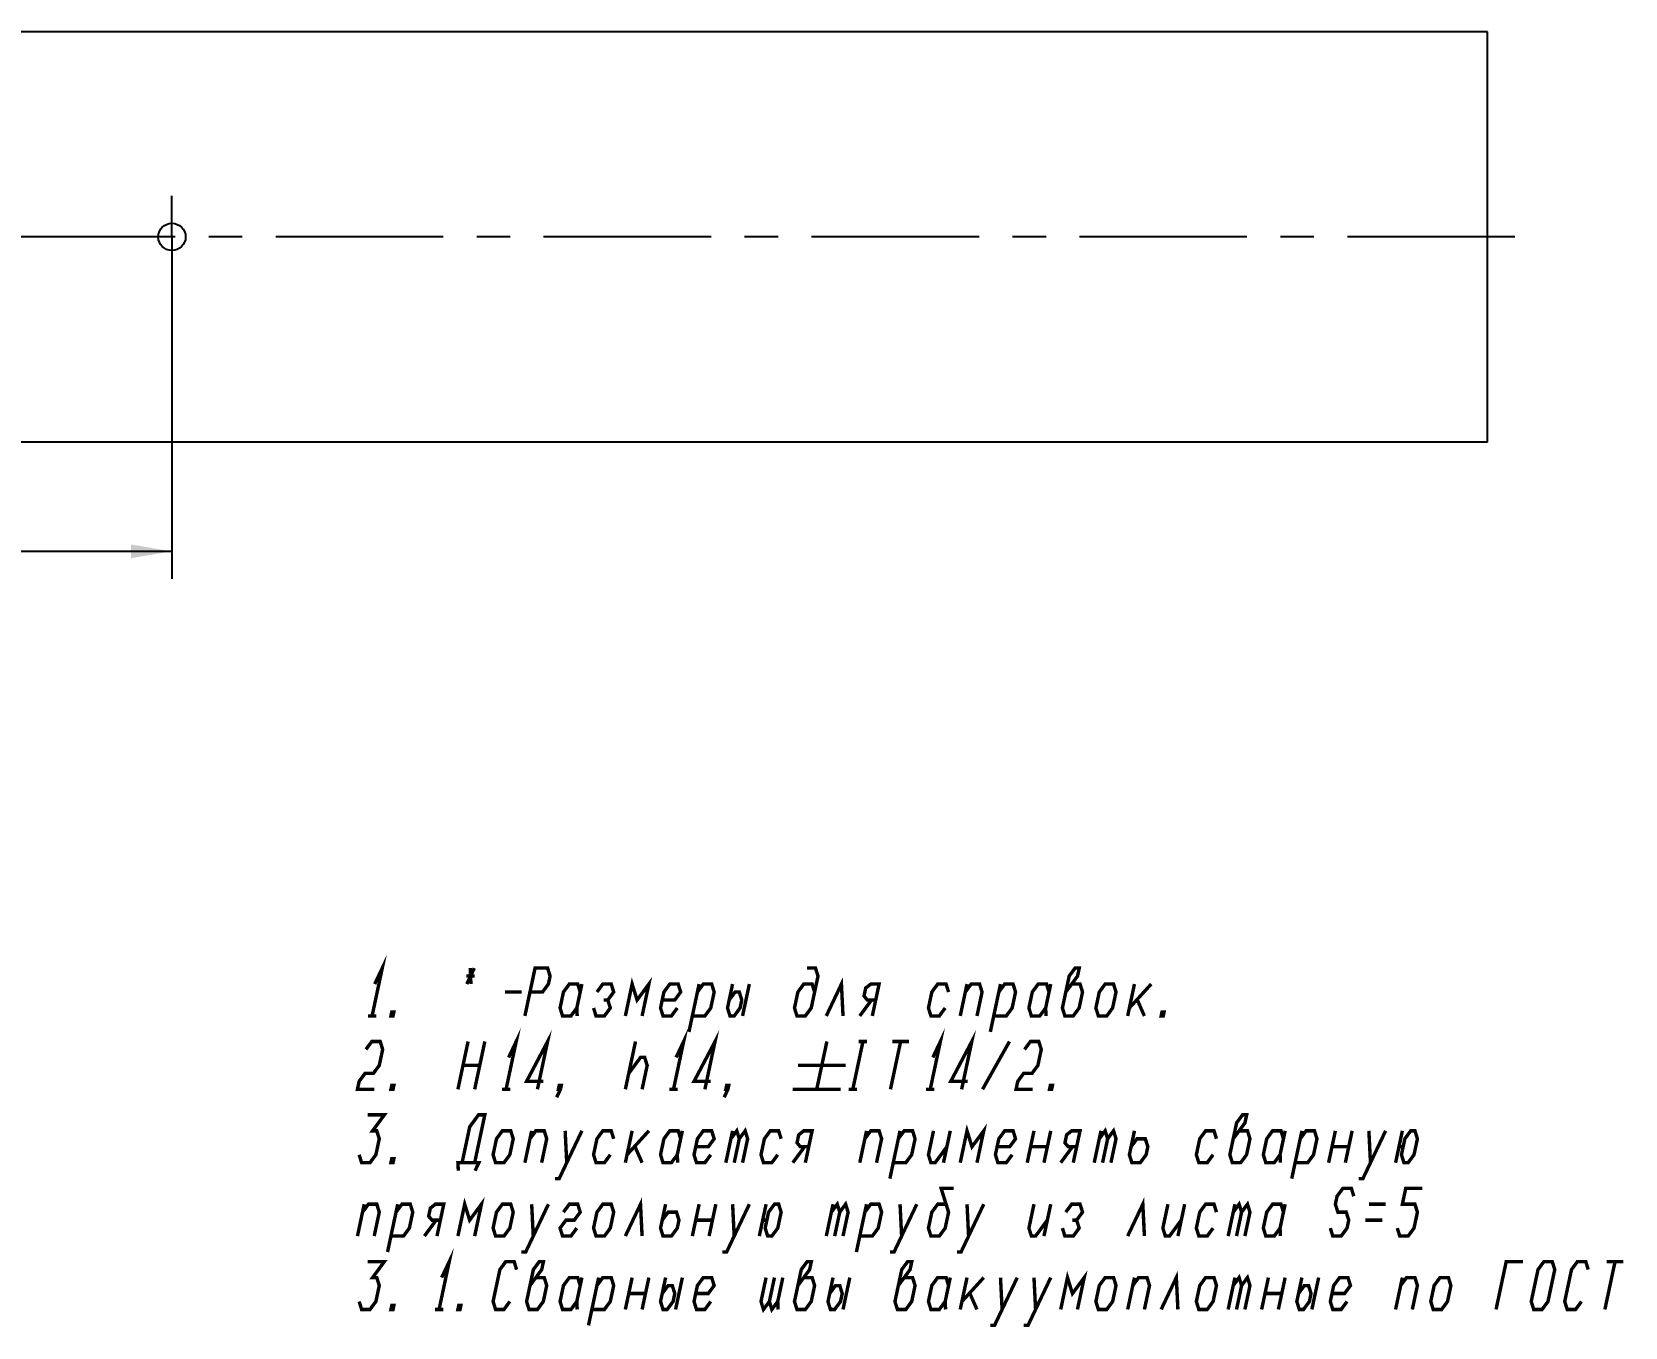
# Model space of a CAD drawing. Header units: millimetres. Extents: x 0 to 594, y 0 to 420.
# Drawn here: x 382.6 to 499.1, y 89.9 to 184.7 of the extents above; entities that cross this region are included whole.
import ezdxf

# ---------------------------------------------------------------- set-up
doc = ezdxf.new("R2010")
doc.units = ezdxf.units.MM
doc.header["$LTSCALE"] = 32.67
doc.linetypes.add('CENTER', pattern=[0.6, 0.375, -0.075, 0.075, -0.075])
doc.layers.get('0').update_dxf_attribs({"linetype": 'CONTINUOUS'})
doc.layers.add('ALL_AXIS', color=7, linetype='CONTINUOUS')
doc.layers.add('ALL_DIMENSIONS', color=7, linetype='CONTINUOUS')
doc.styles.get("Standard").update_dxf_attribs({"font": 'txt', "width": 0.7})
doc.dimstyles.new('DIMSTYLE_6', dxfattribs={"dimtxt": 3.5, "dimasz": 3, "dimexe": 0.18, "dimexo": 0.0625, "dimgap": 0.09, "dimtad": 1, "dimdec": 5, "dimlfac": 4, "dimdsep": 46, "dimtxsty": 'STANDARD', "dimblk": '_FILLED', "dimblk1": '_FILLED', "dimblk2": '_FILLED', "dimcen": 0.09, "dimadec": 0, "dimazin": 0, "dimtp": 0.8, "dimtm": 0.8, "dimtfac": 1, "dimtdec": 5, "dimtofl": 0, "dimtmove": 0, "dimatfit": 3, "dimldrblk": '_FILLED', "dimfxl": 1, "dimtolj": 1, "dimarcsym": 0})

# ---------------------------------------------------------------- blocks, each defined once
blk = doc.blocks.new('_FILLED')
at = {"color": 0, "linetype": 'BYBLOCK'}
blk.add_solid([(0, 0), (-1, 0.167), (-1, -0.167)], dxfattribs=at)
blk = doc.blocks.new('*D15')
at = {"layer": 'ALL_DIMENSIONS', "color": 2, "linetype": 'CONTINUOUS'}
for p, q in [((267.82, 169.68), (267.82, 144.68)), ((392.82, 169.68), (392.82, 144.68)), ((267.82, 146.68), (330.32, 146.68)), ((392.82, 146.68), (330.32, 146.68))]:
    blk.add_line(p, q, dxfattribs=at)
at = {"layer": 'ALL_DIMENSIONS', "color": 2, "linetype": 'CONTINUOUS', "xscale": 3, "yscale": 3, "zscale": 3, "rotation": 180}
blk.add_blockref('_FILLED', (267.82, 146.68), dxfattribs=at)
at = {"layer": 'ALL_DIMENSIONS', "color": 2, "linetype": 'CONTINUOUS', "xscale": 3, "yscale": 3, "zscale": 3}
blk.add_blockref('_FILLED', (392.82, 146.68), dxfattribs=at)

msp = doc.modelspace()

# ---------------------------------------------------------------- linework, layer by layer
at = {"color": 7, "linetype": 'CONTINUOUS'}
for p, q in [((489.0736612, 184.6790855), (119.0736612, 184.6790855)), ((489.0736612, 154.6790855), (489.0736612, 184.6790855)), ((489.0736612, 154.6790855), (119.0736612, 154.6790855))]:
    msp.add_line(p, q, dxfattribs=at)
at = {"color": 2, "linetype": 'CONTINUOUS', "const_width": 0.25}
for points in [[(407.6540354, 115.0286305), (408.2082638, 116.1952945), (407.4643136, 112.6953025)], [(414.3624214, 115.6119716), (414.9749114, 115.6119716)], [(414.9457625, 116.1952945), (414.3915341, 115.0286305)], [(414.6395175, 116.1952945), (414.6977791, 115.0286305)], [(418.6424553, 112.6953025), (419.3864055, 116.1952945), (420.3051405, 116.1952945), (420.4873938, 115.6119716), (420.3634021, 115.0286305), (419.9331654, 114.4453076), (419.0144304, 114.4453076)], [(425.992444, 112.6953025), (426.4884108, 115.0286305), (426.8529536, 113.8619665), (427.713427, 115.0286305), (427.2174602, 112.6953025)], [(439.8394164, 114.4453076), (439.6571631, 115.0286305), (439.0446731, 115.0286305), (438.6144364, 114.4453076), (438.366453, 113.2786254), (438.5487063, 112.6953025), (439.1611963, 112.6953025), (439.591433, 113.2786254), (440.0873998, 115.6119716), (439.9051465, 116.1952945), (439.2926565, 116.1952945)], [(440.6924575, 112.6953025), (441.8009143, 115.0286305), (441.9174375, 112.6953025)], [(458.2144424, 114.4453076), (459.0749158, 115.6119716), (459.1989075, 116.1952945), (458.8926625, 116.1952945), (458.4624258, 115.6119716), (457.966459, 113.2786254), (458.1487123, 112.6953025), (458.7612023, 112.6953025), (459.191439, 113.2786254), (459.4394224, 114.4453076), (459.2571691, 115.0286305), (458.6446791, 115.0286305)], [(417.1769242, 114.4453076), (418.4019404, 114.4453076)], [(422.6894429, 114.4453076), (422.5071533, 115.0286305), (421.8946633, 115.0286305), (421.4644266, 114.4453076), (421.2164432, 113.2786254), (421.3986965, 112.6953025), (422.0111865, 112.6953025), (422.4414595, 113.2786254)], [(422.8134346, 115.0286305), (422.4414595, 113.2786254), (422.4705721, 112.6953025)], [(423.6664395, 113.2786254), (423.8486927, 112.6953025), (424.461219, 112.6953025), (424.8914557, 113.2786254), (424.7092024, 113.8619665), (425.1394391, 114.4453076), (424.9571858, 115.0286305), (424.3446595, 115.0286305), (423.9144229, 114.4453076)], [(428.6904236, 113.8619665), (429.6091948, 113.8619665), (430.0394315, 114.4453076), (429.8571782, 115.0286305), (429.244652, 115.0286305), (428.8144153, 114.4453076), (428.5664319, 113.2786254), (428.7487214, 112.6953025), (429.3612114, 112.6953025), (429.7914481, 113.2786254)], [(430.644453, 111.5286385), (431.3884032, 115.0286305)], [(430.8924364, 112.6953025), (431.8112076, 112.6953025), (432.2414443, 113.2786254), (432.4894277, 114.4453076), (432.3071744, 115.0286305), (431.6946844, 115.0286305), (431.2644115, 114.4453076)], [(433.8384357, 115.0286305), (433.4664606, 113.2786254), (433.6487139, 112.6953025), (433.9549589, 112.6953025), (434.3851956, 113.2786254), (434.5091873, 113.8619665), (434.326934, 114.4453076), (434.020689, 114.4453076), (433.5904523, 113.8619665)], [(435.0634156, 115.0286305), (434.5674489, 112.6953025)], [(444.0611887, 112.6953025), (444.5571555, 115.0286305), (443.9446655, 115.0286305), (443.5764247, 114.73696), (443.452433, 114.153637), (443.6966821, 113.8619665), (444.3091721, 113.8619665)], [(449.6394375, 114.4453076), (449.4571842, 115.0286305), (448.844658, 115.0286305), (448.4144213, 114.4453076), (448.1664379, 113.2786254), (448.3486912, 112.6953025), (448.9612174, 112.6953025), (449.3914541, 113.2786254)], [(450.4924424, 112.6953025), (450.9884092, 115.0286305)], [(450.8644175, 114.4453076), (451.2946542, 115.0286305), (451.9071804, 115.0286305), (452.0894337, 114.4453076), (451.7174586, 112.6953025)], [(452.6944552, 111.5286385), (453.4384054, 115.0286305)], [(452.9424386, 112.6953025), (453.8612098, 112.6953025), (454.2914465, 113.2786254), (454.5394299, 114.4453076), (454.3571766, 115.0286305), (453.7446866, 115.0286305), (453.3144137, 114.4453076)], [(456.9894261, 114.4453076), (456.8071729, 115.0286305), (456.1946829, 115.0286305), (455.7644099, 114.4453076), (455.5164628, 113.2786254), (455.6987161, 112.6953025), (456.3112061, 112.6953025), (456.7414427, 113.2786254)], [(457.1134178, 115.0286305), (456.7414427, 113.2786254), (456.7705917, 112.6953025)], [(460.4164552, 113.2786254), (460.5987085, 112.6953025), (461.2111985, 112.6953025), (461.6414352, 113.2786254), (461.8894186, 114.4453076), (461.7071653, 115.0286305), (461.0946753, 115.0286305), (460.6644386, 114.4453076), (460.4164552, 113.2786254)], [(463.2384265, 115.0286305), (462.7424597, 112.6953025)], [(462.8664514, 113.2786254), (464.4634065, 115.0286305)], [(408.9955748, 112.6953025), (408.8424705, 112.6953025), (408.9044663, 112.986973), (409.0575707, 112.986973), (408.9955748, 112.6953025)], [(424.4029211, 113.8619665), (424.7092024, 113.8619665)], [(443.1424537, 112.6953025), (444.0029271, 113.8619665)], [(463.4498287, 113.8619665), (463.9674397, 112.6953025)], [(465.3455603, 112.6953025), (465.1924559, 112.6953025), (465.2544518, 112.986973), (465.4075562, 112.986973), (465.3455603, 112.6953025)], [(407.1580686, 112.6953025), (407.7705948, 112.6953025)], [(407.0123965, 110.2446809), (407.4426694, 110.8280129), (408.0551594, 110.8280129), (408.2374127, 110.2446809), (407.9894293, 109.0780169), (407.5591926, 108.4946758), (406.9467026, 108.4946758), (406.5164297, 107.9113438), (406.392438, 107.3280118), (407.6174542, 107.3280118)], [(413.7424629, 107.3280118), (414.4864131, 110.8280129)], [(415.7113931, 110.8280129), (414.9674429, 107.3280118)], [(417.4540565, 109.6613489), (418.0082849, 110.8280129), (417.2643347, 107.3280118)], [(419.5611903, 107.3280118), (420.3051405, 110.8280129), (418.766447, 107.9113438), (419.991427, 107.9113438)], [(426.7363942, 110.8280129), (425.992444, 107.3280118)], [(429.7040376, 109.6613489), (430.258266, 110.8280129), (429.5143158, 107.3280118)], [(431.8112076, 107.3280118), (432.5551578, 110.8280129), (431.0164281, 107.9113438), (432.2414443, 107.9113438)], [(440.7363984, 110.8280129), (439.9924482, 107.3280118)], [(443.3759714, 110.8280129), (442.6320212, 107.3280118)], [(443.0697264, 110.8280129), (443.6822527, 110.8280129)], [(446.1322489, 110.8280129), (445.3882987, 107.3280118)], [(445.5197227, 110.8280129), (446.7447389, 110.8280129)], [(448.4873661, 109.6613489), (449.0415945, 110.8280129), (448.2976443, 107.3280118)], [(450.5945361, 107.3280118), (451.3384863, 110.8280129), (449.7997928, 107.9113438), (451.0247728, 107.9113438)], [(452.1257974, 107.3280118), (454.0947275, 110.8280129)], [(455.1957521, 110.2446809), (455.6259888, 110.8280129), (456.2384788, 110.8280129), (456.4207321, 110.2446809), (456.1727487, 109.0780169), (455.742512, 108.4946758), (455.130022, 108.4946758), (454.6997853, 107.9113438), (454.5757936, 107.3280118), (455.8007736, 107.3280118)], [(426.2404274, 108.4946758), (427.1009008, 109.6613489), (427.407182, 109.6613489), (427.5894353, 109.0780169), (427.2174602, 107.3280118)], [(414.114438, 109.0780169), (415.339418, 109.0780169)], [(438.6144364, 109.0780169), (442.1144103, 109.0780169)], [(408.9955748, 107.3280118), (408.8424705, 107.3280118), (408.9044663, 107.6196823), (409.0575707, 107.6196823), (408.9955748, 107.3280118)], [(416.9580897, 107.3280118), (417.5705797, 107.3280118)], [(421.2455922, 107.3280118), (421.0924515, 107.3280118), (421.1544474, 107.6196823), (421.307588, 107.6196823), (421.2455922, 107.3280118), (420.9684598, 106.7446798)], [(429.2080708, 107.3280118), (429.8205608, 107.3280118)], [(433.4955732, 107.3280118), (433.3424689, 107.3280118), (433.4044647, 107.6196823), (433.5575691, 107.6196823), (433.4955732, 107.3280118), (433.2184772, 106.7446798)], [(438.2424613, 107.3280118), (441.7424714, 107.3280118)], [(442.3257762, 107.3280118), (442.9383025, 107.3280118)], [(447.9913993, 107.3280118), (448.6039255, 107.3280118)], [(457.1788942, 107.3280118), (457.0257898, 107.3280118), (457.0877856, 107.6196823), (457.24089, 107.6196823), (457.1788942, 107.3280118)], [(407.1363882, 105.4607222), (408.3614044, 105.4607222), (407.500931, 104.2940582), (407.807176, 104.2940582), (407.9894293, 103.7107262), (407.7414459, 102.5440531), (407.3112092, 101.9607211), (406.6987192, 101.9607211), (406.5164297, 102.5440531)], [(414.0487079, 101.9607211), (414.6066705, 104.5857287), (415.2520437, 105.4607222), (415.7113931, 105.4607222), (414.9674429, 101.9607211)], [(470.4644235, 103.7107262), (471.3248969, 104.8773902), (471.4488885, 105.4607222), (471.1426436, 105.4607222), (470.7124069, 104.8773902), (470.2164401, 102.5440531), (470.3986934, 101.9607211), (471.0112196, 101.9607211), (471.4414563, 102.5440531), (471.6894397, 103.7107262), (471.5071864, 104.2940582), (470.8946602, 104.2940582)], [(416.3164508, 102.5440531), (416.4987041, 101.9607211), (417.1111941, 101.9607211), (417.5414308, 102.5440531), (417.7894142, 103.7107262), (417.6071609, 104.2940582), (416.9946709, 104.2940582), (416.5644342, 103.7107262), (416.3164508, 102.5440531)], [(418.6424553, 101.9607211), (419.1384221, 104.2940582)], [(419.0144304, 103.7107262), (419.4446671, 104.2940582), (420.0571571, 104.2940582), (420.2394104, 103.7107262), (419.8674353, 101.9607211)], [(420.8444681, 100.7940571), (421.1507131, 100.7940571), (422.8134346, 104.2940582)], [(421.5884183, 104.2940582), (421.7049415, 101.9607211)], [(425.1394391, 103.7107262), (424.9571858, 104.2940582), (424.3446595, 104.2940582), (423.9144229, 103.7107262), (423.6664395, 102.5440531), (423.8486927, 101.9607211), (424.461219, 101.9607211), (424.8914557, 102.5440531)], [(426.4884108, 104.2940582), (425.992444, 101.9607211)], [(426.1164357, 102.5440531), (427.713427, 104.2940582)], [(430.0394315, 103.7107262), (429.8571782, 104.2940582), (429.244652, 104.2940582), (428.8144153, 103.7107262), (428.5664319, 102.5440531), (428.7487214, 101.9607211), (429.3612114, 101.9607211), (429.7914481, 102.5440531)], [(430.1634232, 104.2940582), (429.7914481, 102.5440531), (429.8205608, 101.9607211)], [(431.1404198, 103.1273942), (432.059191, 103.1273942), (432.4894277, 103.7107262), (432.3071744, 104.2940582), (431.6946844, 104.2940582), (431.2644115, 103.7107262), (431.0164281, 102.5440531), (431.1987177, 101.9607211), (431.8112076, 101.9607211), (432.2414443, 102.5440531)], [(433.3424689, 101.9607211), (433.8384357, 104.2940582)], [(433.714444, 103.7107262), (434.1446807, 104.2940582), (434.326934, 103.7107262), (433.9549589, 101.9607211)], [(434.326934, 103.7107262), (434.7571707, 104.2940582), (434.939424, 103.7107262), (434.5674489, 101.9607211)], [(437.3894202, 103.7107262), (437.2071669, 104.2940582), (436.5946769, 104.2940582), (436.1644402, 103.7107262), (435.9164568, 102.5440531), (436.0987101, 101.9607211), (436.7112001, 101.9607211), (437.1414368, 102.5440531)], [(439.1611963, 101.9607211), (439.6571631, 104.2940582), (439.0446731, 104.2940582), (438.6764323, 104.0023877), (438.5524406, 103.4190557), (438.7966897, 103.1273942), (439.4091797, 103.1273942)], [(443.1424537, 101.9607211), (443.6384205, 104.2940582)], [(443.5144288, 103.7107262), (443.9446655, 104.2940582), (444.5571555, 104.2940582), (444.7394451, 103.7107262), (444.36747, 101.9607211)], [(445.3444666, 100.7940571), (446.0884167, 104.2940582)], [(445.59245, 101.9607211), (446.5112212, 101.9607211), (446.9414579, 102.5440531), (447.1894413, 103.7107262), (447.0071517, 104.2940582), (446.3946617, 104.2940582), (445.964425, 103.7107262)], [(448.538413, 104.2940582), (448.1664379, 102.5440531), (448.3486912, 101.9607211), (448.6549362, 101.9607211), (449.5154458, 103.1273942)], [(449.7634292, 104.2940582), (449.2674624, 101.9607211)], [(450.4924424, 101.9607211), (450.9884092, 104.2940582), (451.352952, 103.1273942), (452.2134254, 104.2940582), (451.7174586, 101.9607211)], [(453.190422, 103.1273942), (454.1091932, 103.1273942), (454.5394299, 103.7107262), (454.3571766, 104.2940582), (453.7446866, 104.2940582), (453.3144137, 103.7107262), (453.0664303, 102.5440531), (453.2487198, 101.9607211), (453.8612098, 101.9607211), (454.2914465, 102.5440531)], [(455.3924711, 101.9607211), (455.8884016, 104.2940582)], [(457.1134178, 104.2940582), (456.617451, 101.9607211)], [(458.7612023, 101.9607211), (459.2571691, 104.2940582), (458.6446791, 104.2940582), (458.2764382, 104.0023877), (458.1524465, 103.4190557), (458.3966957, 103.1273942), (459.0091857, 103.1273942)], [(460.2924635, 101.9607211), (460.7884303, 104.2940582)], [(460.6644386, 103.7107262), (461.0946753, 104.2940582), (461.2769286, 103.7107262), (460.9049535, 101.9607211)], [(461.2769286, 103.7107262), (461.7071653, 104.2940582), (461.8894186, 103.7107262), (461.5174435, 101.9607211)], [(463.2384265, 104.2940582), (462.8664514, 102.5440531), (463.0487047, 101.9607211), (463.6611947, 101.9607211), (464.0914314, 102.5440531), (464.2154231, 103.1273942), (464.0331698, 103.7107262), (463.4206798, 103.7107262), (462.9904431, 103.1273942)], [(469.2394435, 103.7107262), (469.0571539, 104.2940582), (468.4446639, 104.2940582), (468.0144272, 103.7107262), (467.7664438, 102.5440531), (467.9486971, 101.9607211), (468.5611871, 101.9607211), (468.9914601, 102.5440531)], [(474.1394359, 103.7107262), (473.9571826, 104.2940582), (473.3446564, 104.2940582), (472.9144197, 103.7107262), (472.6664363, 102.5440531), (472.8486896, 101.9607211), (473.4612158, 101.9607211), (473.8914525, 102.5440531)], [(474.2634276, 104.2940582), (473.8914525, 102.5440531), (473.9205652, 101.9607211)], [(474.7444574, 100.7940571), (475.4884076, 104.2940582)], [(474.9924408, 101.9607211), (475.911212, 101.9607211), (476.3414487, 102.5440531), (476.5894321, 103.7107262), (476.4071788, 104.2940582), (475.7946526, 104.2940582), (475.3644159, 103.7107262)], [(477.442437, 101.9607211), (477.9384038, 104.2940582)], [(479.16342, 104.2940582), (478.6674532, 101.9607211)], [(479.6444861, 100.7940571), (479.9507311, 100.7940571), (481.6134163, 104.2940582)], [(480.3884363, 104.2940582), (480.5049595, 101.9607211)], [(482.8384325, 104.2940582), (482.3424657, 101.9607211)], [(482.9549557, 101.9607211), (483.2612007, 101.9607211), (483.6914374, 102.5440531), (483.9394208, 103.7107262), (483.7571675, 104.2940582), (483.4509225, 104.2940582), (483.0206858, 103.7107262), (482.7727024, 102.5440531), (482.9549557, 101.9607211)], [(426.699813, 103.1273942), (427.2174602, 101.9607211)], [(438.2424613, 101.9607211), (439.1029347, 103.1273942)], [(455.6404182, 103.1273942), (456.8654344, 103.1273942)], [(457.8424673, 101.9607211), (458.7029407, 103.1273942)], [(477.6904204, 103.1273942), (478.9154366, 103.1273942)], [(482.5904491, 103.1273942), (482.8966941, 103.1273942)], [(408.9955748, 101.9607211), (408.8424705, 101.9607211), (408.9044663, 102.2523917), (409.0575707, 102.2523917), (408.9955748, 101.9607211)], [(413.7715756, 101.3773891), (413.7424629, 101.9607211), (415.2736879, 101.9607211), (414.9965918, 101.3773891)], [(413.7424629, 96.5934395), (414.2384297, 98.9267675), (414.6029363, 97.7601035), (415.4634097, 98.9267675), (414.9674429, 96.5934395)], [(425.992444, 96.5934395), (427.1009008, 98.9267675), (427.2174602, 96.5934395)], [(441.0644326, 98.3434355), (441.4946693, 98.9267675), (441.6769226, 98.3434355), (441.3049475, 96.5934395)], [(441.6769226, 98.3434355), (442.1071593, 98.9267675), (442.2894126, 98.3434355), (441.9174375, 96.5934395)], [(449.4571842, 98.9267675), (448.844658, 98.9267675), (448.4144213, 98.3434355), (448.1664379, 97.1767715), (448.3486912, 96.5934395), (448.9612174, 96.5934395), (449.3914541, 97.1767715), (449.6394375, 98.3434355), (449.0926414, 100.0934406), (450.0114126, 100.0934406)], [(462.7424597, 96.5934395), (463.8509165, 98.9267675), (463.9674397, 96.5934395)], [(470.4644235, 98.3434355), (470.8946602, 98.9267675), (471.0769135, 98.3434355), (470.7049384, 96.5934395)], [(471.0769135, 98.3434355), (471.5071864, 98.9267675), (471.6894397, 98.3434355), (471.3174646, 96.5934395)], [(477.5664287, 97.1767715), (477.7487183, 96.5934395), (478.3612083, 96.5934395), (478.7914449, 97.1767715), (478.9154366, 97.7601035), (478.7331833, 98.3434355), (478.1206934, 98.3434355), (477.9384038, 98.9267675), (478.0623955, 99.5100995), (478.4926685, 100.0934406), (479.1051584, 100.0934406), (479.2874117, 99.5100995)], [(482.4664574, 97.1767715), (482.6487107, 96.5934395), (483.2612007, 96.5934395), (483.6914374, 97.1767715), (483.9394208, 98.3434355), (483.7571675, 98.9267675), (482.8384325, 98.9267675), (483.0864159, 100.0934406), (484.3113959, 100.0934406)], [(406.392438, 96.5934395), (406.8884048, 98.9267675)], [(406.7644131, 98.3434355), (407.194686, 98.9267675), (407.807176, 98.9267675), (407.9894293, 98.3434355), (407.6174542, 96.5934395)], [(408.5944871, 95.4267664), (409.338401, 98.9267675)], [(408.8424705, 96.5934395), (409.7612054, 96.5934395), (410.1914421, 97.1767715), (410.4394255, 98.3434355), (410.2571722, 98.9267675), (409.6446823, 98.9267675), (409.2144093, 98.3434355)], [(412.2112017, 96.5934395), (412.7071685, 98.9267675), (412.0946785, 98.9267675), (411.7264376, 98.635106), (411.6024459, 98.051765), (411.8466951, 97.7601035), (412.4591851, 97.7601035)], [(416.3164508, 97.1767715), (416.4987041, 96.5934395), (417.1111941, 96.5934395), (417.5414308, 97.1767715), (417.7894142, 98.3434355), (417.6071609, 98.9267675), (416.9946709, 98.9267675), (416.5644342, 98.3434355), (416.3164508, 97.1767715)], [(418.3944719, 95.4267664), (418.7007169, 95.4267664), (420.3634021, 98.9267675)], [(419.1384221, 98.9267675), (419.2549453, 96.5934395)], [(421.4644266, 98.3434355), (421.8946633, 98.9267675), (422.5071533, 98.9267675), (422.6894429, 98.3434355), (422.2591699, 97.7601035), (421.6466799, 97.7601035), (421.2164432, 97.1767715), (421.3986965, 96.5934395), (422.0111865, 96.5934395), (422.4414595, 97.1767715)], [(423.6664395, 97.1767715), (423.8486927, 96.5934395), (424.461219, 96.5934395), (424.8914557, 97.1767715), (425.1394391, 98.3434355), (424.9571858, 98.9267675), (424.3446595, 98.9267675), (423.9144229, 98.3434355), (423.6664395, 97.1767715)], [(428.938407, 98.9267675), (428.5664319, 97.1767715), (428.7487214, 96.5934395), (429.3612114, 96.5934395), (429.7914481, 97.1767715), (429.9154398, 97.7601035), (429.7331865, 98.3434355), (429.1206603, 98.3434355), (428.6904236, 97.7601035)], [(430.8924364, 96.5934395), (431.3884032, 98.9267675)], [(432.6134194, 98.9267675), (432.1174526, 96.5934395)], [(433.0944855, 95.4267664), (433.4007305, 95.4267664), (435.0634156, 98.9267675)], [(433.8384357, 98.9267675), (433.9549589, 96.5934395)], [(436.2884319, 98.9267675), (435.7924651, 96.5934395)], [(436.4049551, 96.5934395), (436.7112001, 96.5934395), (437.1414368, 97.1767715), (437.3894202, 98.3434355), (437.2071669, 98.9267675), (436.9009219, 98.9267675), (436.4706852, 98.3434355), (436.2227018, 97.1767715), (436.4049551, 96.5934395)], [(440.6924575, 96.5934395), (441.1884243, 98.9267675)], [(442.8944703, 95.4267664), (443.6384205, 98.9267675)], [(443.1424537, 96.5934395), (444.0611887, 96.5934395), (444.4914617, 97.1767715), (444.7394451, 98.3434355), (444.5571555, 98.9267675), (443.9446655, 98.9267675), (443.5144288, 98.3434355)], [(445.3444666, 95.4267664), (445.6507115, 95.4267664), (447.313433, 98.9267675)], [(446.0884167, 98.9267675), (446.2049399, 96.5934395)], [(450.244459, 95.4267664), (450.550704, 95.4267664), (452.2134254, 98.9267675)], [(450.9884092, 98.9267675), (451.1049686, 96.5934395)], [(455.8884016, 98.9267675), (455.5164628, 97.1767715), (455.6987161, 96.5934395), (456.0049611, 96.5934395), (456.8654344, 97.7601035)], [(457.1134178, 98.9267675), (456.617451, 96.5934395)], [(457.966459, 97.1767715), (458.1487123, 96.5934395), (458.7612023, 96.5934395), (459.191439, 97.1767715), (459.0091857, 97.7601035), (459.4394224, 98.3434355), (459.2571691, 98.9267675), (458.6446791, 98.9267675), (458.2144424, 98.3434355)], [(465.6884227, 98.9267675), (465.3164476, 97.1767715), (465.4987009, 96.5934395), (465.8049459, 96.5934395), (466.6654193, 97.7601035)], [(466.9134027, 98.9267675), (466.4174359, 96.5934395)], [(469.2394435, 98.3434355), (469.0571539, 98.9267675), (468.4446639, 98.9267675), (468.0144272, 98.3434355), (467.7664438, 97.1767715), (467.9486971, 96.5934395), (468.5611871, 96.5934395), (468.9914601, 97.1767715)], [(470.0924484, 96.5934395), (470.5884152, 98.9267675)], [(474.1394359, 98.3434355), (473.9571826, 98.9267675), (473.3446564, 98.9267675), (472.9144197, 98.3434355), (472.6664363, 97.1767715), (472.8486896, 96.5934395), (473.4612158, 96.5934395), (473.8914525, 97.1767715)], [(474.2634276, 98.9267675), (473.8914525, 97.1767715), (473.9205652, 96.5934395)], [(480.3884363, 98.9267675), (481.6134163, 98.9267675)], [(411.2924667, 96.5934395), (412.1529401, 97.7601035)], [(431.1404198, 97.7601035), (432.365436, 97.7601035)], [(436.0404485, 97.7601035), (436.3466935, 97.7601035)], [(458.7029407, 97.7601035), (459.0091857, 97.7601035)], [(480.1404529, 97.7601035), (481.3654329, 97.7601035)], [(412.5540278, 93.5594859), (413.1082925, 94.7261499), (412.3643423, 91.2261488)], [(407.1363882, 94.7261499), (408.3614044, 94.7261499), (407.500931, 93.5594859), (407.807176, 93.5594859), (407.9894293, 92.9761448), (407.7414459, 91.8094808), (407.3112092, 91.2261488), (406.6987192, 91.2261488), (406.5164297, 91.8094808)], [(418.0373976, 94.1428179), (417.8551443, 94.7261499), (417.2426543, 94.7261499), (416.8124176, 94.1428179), (416.3164508, 91.8094808), (416.4987041, 91.2261488), (417.1111941, 91.2261488), (417.5414308, 91.8094808)], [(419.0144304, 92.9761448), (419.8749038, 94.1428179), (419.9988955, 94.7261499), (419.6926505, 94.7261499), (419.2624138, 94.1428179), (418.766447, 91.8094808), (418.9487003, 91.2261488), (419.5611903, 91.2261488), (419.991427, 91.8094808), (420.2394104, 92.9761448), (420.0571571, 93.5594859), (419.4446671, 93.5594859)], [(438.6144364, 92.9761448), (439.4749098, 94.1428179), (439.5989015, 94.7261499), (439.2926565, 94.7261499), (438.8624198, 94.1428179), (438.366453, 91.8094808), (438.5487063, 91.2261488), (439.1611963, 91.2261488), (439.591433, 91.8094808), (439.8394164, 92.9761448), (439.6571631, 93.5594859), (439.0446731, 93.5594859)], [(445.964425, 92.9761448), (446.8248984, 94.1428179), (446.9488901, 94.7261499), (446.6426451, 94.7261499), (446.2124084, 94.1428179), (445.7164417, 91.8094808), (445.8986949, 91.2261488), (446.5112212, 91.2261488), (446.9414579, 91.8094808), (447.1894413, 92.9761448), (447.0071517, 93.5594859), (446.3946617, 93.5594859)], [(489.6924543, 91.2261488), (490.4364045, 94.7261499), (491.6613845, 94.7261499)], [(492.4486956, 91.2261488), (492.2664423, 91.8094808), (492.7624091, 94.1428179), (493.1926458, 94.7261499), (493.8051357, 94.7261499), (493.9874253, 94.1428179), (493.4914585, 91.8094808), (493.0611855, 91.2261488), (492.4486956, 91.2261488)], [(496.4374215, 94.1428179), (496.2551682, 94.7261499), (495.642642, 94.7261499), (495.2124053, 94.1428179), (494.7164385, 91.8094808), (494.8986918, 91.2261488), (495.511218, 91.2261488), (495.9414547, 91.8094808)], [(498.3989194, 94.7261499), (497.6549692, 91.2261488)], [(497.7863932, 94.7261499), (499.0114094, 94.7261499)], [(422.6894429, 92.9761448), (422.5071533, 93.5594859), (421.8946633, 93.5594859), (421.4644266, 92.9761448), (421.2164432, 91.8094808), (421.3986965, 91.2261488), (422.0111865, 91.2261488), (422.4414595, 91.8094808)], [(422.8134346, 93.5594859), (422.4414595, 91.8094808), (422.4705721, 91.2261488)], [(423.2944644, 90.0594848), (424.0384146, 93.5594859)], [(423.5424478, 91.2261488), (424.461219, 91.2261488), (424.8914557, 91.8094808), (425.1394391, 92.9761448), (424.9571858, 93.5594859), (424.3446595, 93.5594859), (423.9144229, 92.9761448)], [(425.992444, 91.2261488), (426.4884108, 93.5594859)], [(427.713427, 93.5594859), (427.2174602, 91.2261488)], [(428.938407, 93.5594859), (428.5664319, 91.8094808), (428.7487214, 91.2261488), (429.0549664, 91.2261488), (429.4852031, 91.8094808), (429.6091948, 92.3928128), (429.4269415, 92.9761448), (429.1206603, 92.9761448), (428.6904236, 92.3928128)], [(430.1634232, 93.5594859), (429.6674564, 91.2261488)], [(431.1404198, 92.3928128), (432.059191, 92.3928128), (432.4894277, 92.9761448), (432.3071744, 93.5594859), (431.6946844, 93.5594859), (431.2644115, 92.9761448), (431.0164281, 91.8094808), (431.1987177, 91.2261488), (431.8112076, 91.2261488), (432.2414443, 91.8094808)], [(436.2884319, 93.5594859), (435.9164568, 91.8094808), (436.0987101, 91.2261488), (436.5289468, 91.8094808), (436.7112001, 91.2261488), (437.1414368, 91.8094808), (437.5134119, 93.5594859)], [(436.9009219, 93.5594859), (436.5289468, 91.8094808)], [(441.1884243, 93.5594859), (440.8164492, 91.8094808), (440.9987025, 91.2261488), (441.3049475, 91.2261488), (441.7351842, 91.8094808), (441.8591759, 92.3928128), (441.6769226, 92.9761448), (441.3706776, 92.9761448), (440.9404409, 92.3928128)], [(442.4134043, 93.5594859), (441.9174375, 91.2261488)], [(449.6394375, 92.9761448), (449.4571842, 93.5594859), (448.844658, 93.5594859), (448.4144213, 92.9761448), (448.1664379, 91.8094808), (448.3486912, 91.2261488), (448.9612174, 91.2261488), (449.3914541, 91.8094808)], [(449.7634292, 93.5594859), (449.3914541, 91.8094808), (449.4205668, 91.2261488)], [(450.9884092, 93.5594859), (450.4924424, 91.2261488)], [(450.6164341, 91.8094808), (452.2134254, 93.5594859)], [(452.6944552, 90.0594848), (453.0007365, 90.0594848), (454.6634216, 93.5594859)], [(453.4384054, 93.5594859), (453.5549648, 91.2261488)], [(455.1444877, 90.0594848), (455.4507327, 90.0594848), (457.1134178, 93.5594859)], [(455.8884016, 93.5594859), (456.0049611, 91.2261488)], [(457.8424673, 91.2261488), (458.3384341, 93.5594859), (458.7029407, 92.3928128), (459.5634141, 93.5594859), (459.0674473, 91.2261488)], [(460.4164552, 91.8094808), (460.5987085, 91.2261488), (461.2111985, 91.2261488), (461.6414352, 91.8094808), (461.8894186, 92.9761448), (461.7071653, 93.5594859), (461.0946753, 93.5594859), (460.6644386, 92.9761448), (460.4164552, 91.8094808)], [(462.7424597, 91.2261488), (463.2384265, 93.5594859)], [(463.1144348, 92.9761448), (463.5446715, 93.5594859), (464.1571615, 93.5594859), (464.3394148, 92.9761448), (463.9674397, 91.2261488)], [(465.1924559, 91.2261488), (466.3009127, 93.5594859), (466.4174359, 91.2261488)], [(467.7664438, 91.8094808), (467.9486971, 91.2261488), (468.5611871, 91.2261488), (468.9914601, 91.8094808), (469.2394435, 92.9761448), (469.0571539, 93.5594859), (468.4446639, 93.5594859), (468.0144272, 92.9761448), (467.7664438, 91.8094808)], [(470.0924484, 91.2261488), (470.5884152, 93.5594859)], [(470.4644235, 92.9761448), (470.8946602, 93.5594859), (471.0769135, 92.9761448), (470.7049384, 91.2261488)], [(471.0769135, 92.9761448), (471.5071864, 93.5594859), (471.6894397, 92.9761448), (471.3174646, 91.2261488)], [(472.5424446, 91.2261488), (473.0384114, 93.5594859)], [(474.2634276, 93.5594859), (473.7674608, 91.2261488)], [(475.4884076, 93.5594859), (475.1164325, 91.8094808), (475.2986858, 91.2261488), (475.604967, 91.2261488), (476.0352037, 91.8094808), (476.1591954, 92.3928128), (475.9769421, 92.9761448), (475.6706609, 92.9761448), (475.2404242, 92.3928128)], [(476.7134238, 93.5594859), (476.217457, 91.2261488)], [(477.6904204, 92.3928128), (478.6091917, 92.3928128), (479.0394283, 92.9761448), (478.857175, 93.5594859), (478.2446851, 93.5594859), (477.8144121, 92.9761448), (477.5664287, 91.8094808), (477.7487183, 91.2261488), (478.3612083, 91.2261488), (478.7914449, 91.8094808)], [(482.3424657, 91.2261488), (482.8384325, 93.5594859)], [(482.7144408, 92.9761448), (483.1446775, 93.5594859), (483.7571675, 93.5594859), (483.9394208, 92.9761448), (483.5674457, 91.2261488)], [(484.9164536, 91.8094808), (485.0987069, 91.2261488), (485.7111969, 91.2261488), (486.1414336, 91.8094808), (486.389417, 92.9761448), (486.2071637, 93.5594859), (485.5946737, 93.5594859), (485.164437, 92.9761448), (484.9164536, 91.8094808)], [(426.2404274, 92.3928128), (427.4654436, 92.3928128)], [(451.1998114, 92.3928128), (451.7174586, 91.2261488)], [(472.790428, 92.3928128), (474.0154442, 92.3928128)], [(408.9955748, 91.2261488), (408.8424705, 91.2261488), (408.9044663, 91.5178103), (409.0575707, 91.5178103), (408.9955748, 91.2261488)], [(412.058061, 91.2261488), (412.6705873, 91.2261488)], [(413.8955673, 91.2261488), (413.7424629, 91.2261488), (413.8044587, 91.5178103), (413.9575631, 91.5178103), (413.8955673, 91.2261488)], [(437.1414368, 91.8094808), (437.1705857, 91.2261488)]]:
    msp.add_lwpolyline(points, dxfattribs=at)
at = {"layer": 'ALL_AXIS', "color": 7, "linetype": 'CENTER'}
for p, q in [((392.8236612, 169.6790855), (392.8236612, 172.6790855)), ((491.0736612, 169.6790855), (117.0736612, 169.6790855)), ((392.8236612, 169.6790855), (392.8236612, 166.6790855))]:
    msp.add_line(p, q, dxfattribs=at)
at = {"layer": 'ALL_AXIS', "color": 7, "linetype": 'CONTINUOUS'}
msp.add_circle((392.8236612, 169.6790855), 1, dxfattribs=at)

# ---------------------------------------------------------------- dimensions: what is measured, and where the dimension line sits
at = {"layer": 'ALL_DIMENSIONS', "color": 2, "linetype": 'CONTINUOUS'}
dim = msp.add_linear_dim(base=(392.8236612, 146.6790855), p1=(267.8236612, 169.6790855), p2=(392.8236612, 169.6790855), dimstyle='DIMSTYLE_6', dxfattribs=at)
dim.commit()
dim.dimension.update_dxf_attribs({"geometry": '*D15', "text_midpoint": (326.6486612, 147.5540855), "dimtype": 160})

doc.saveas('drawing.dxf')
